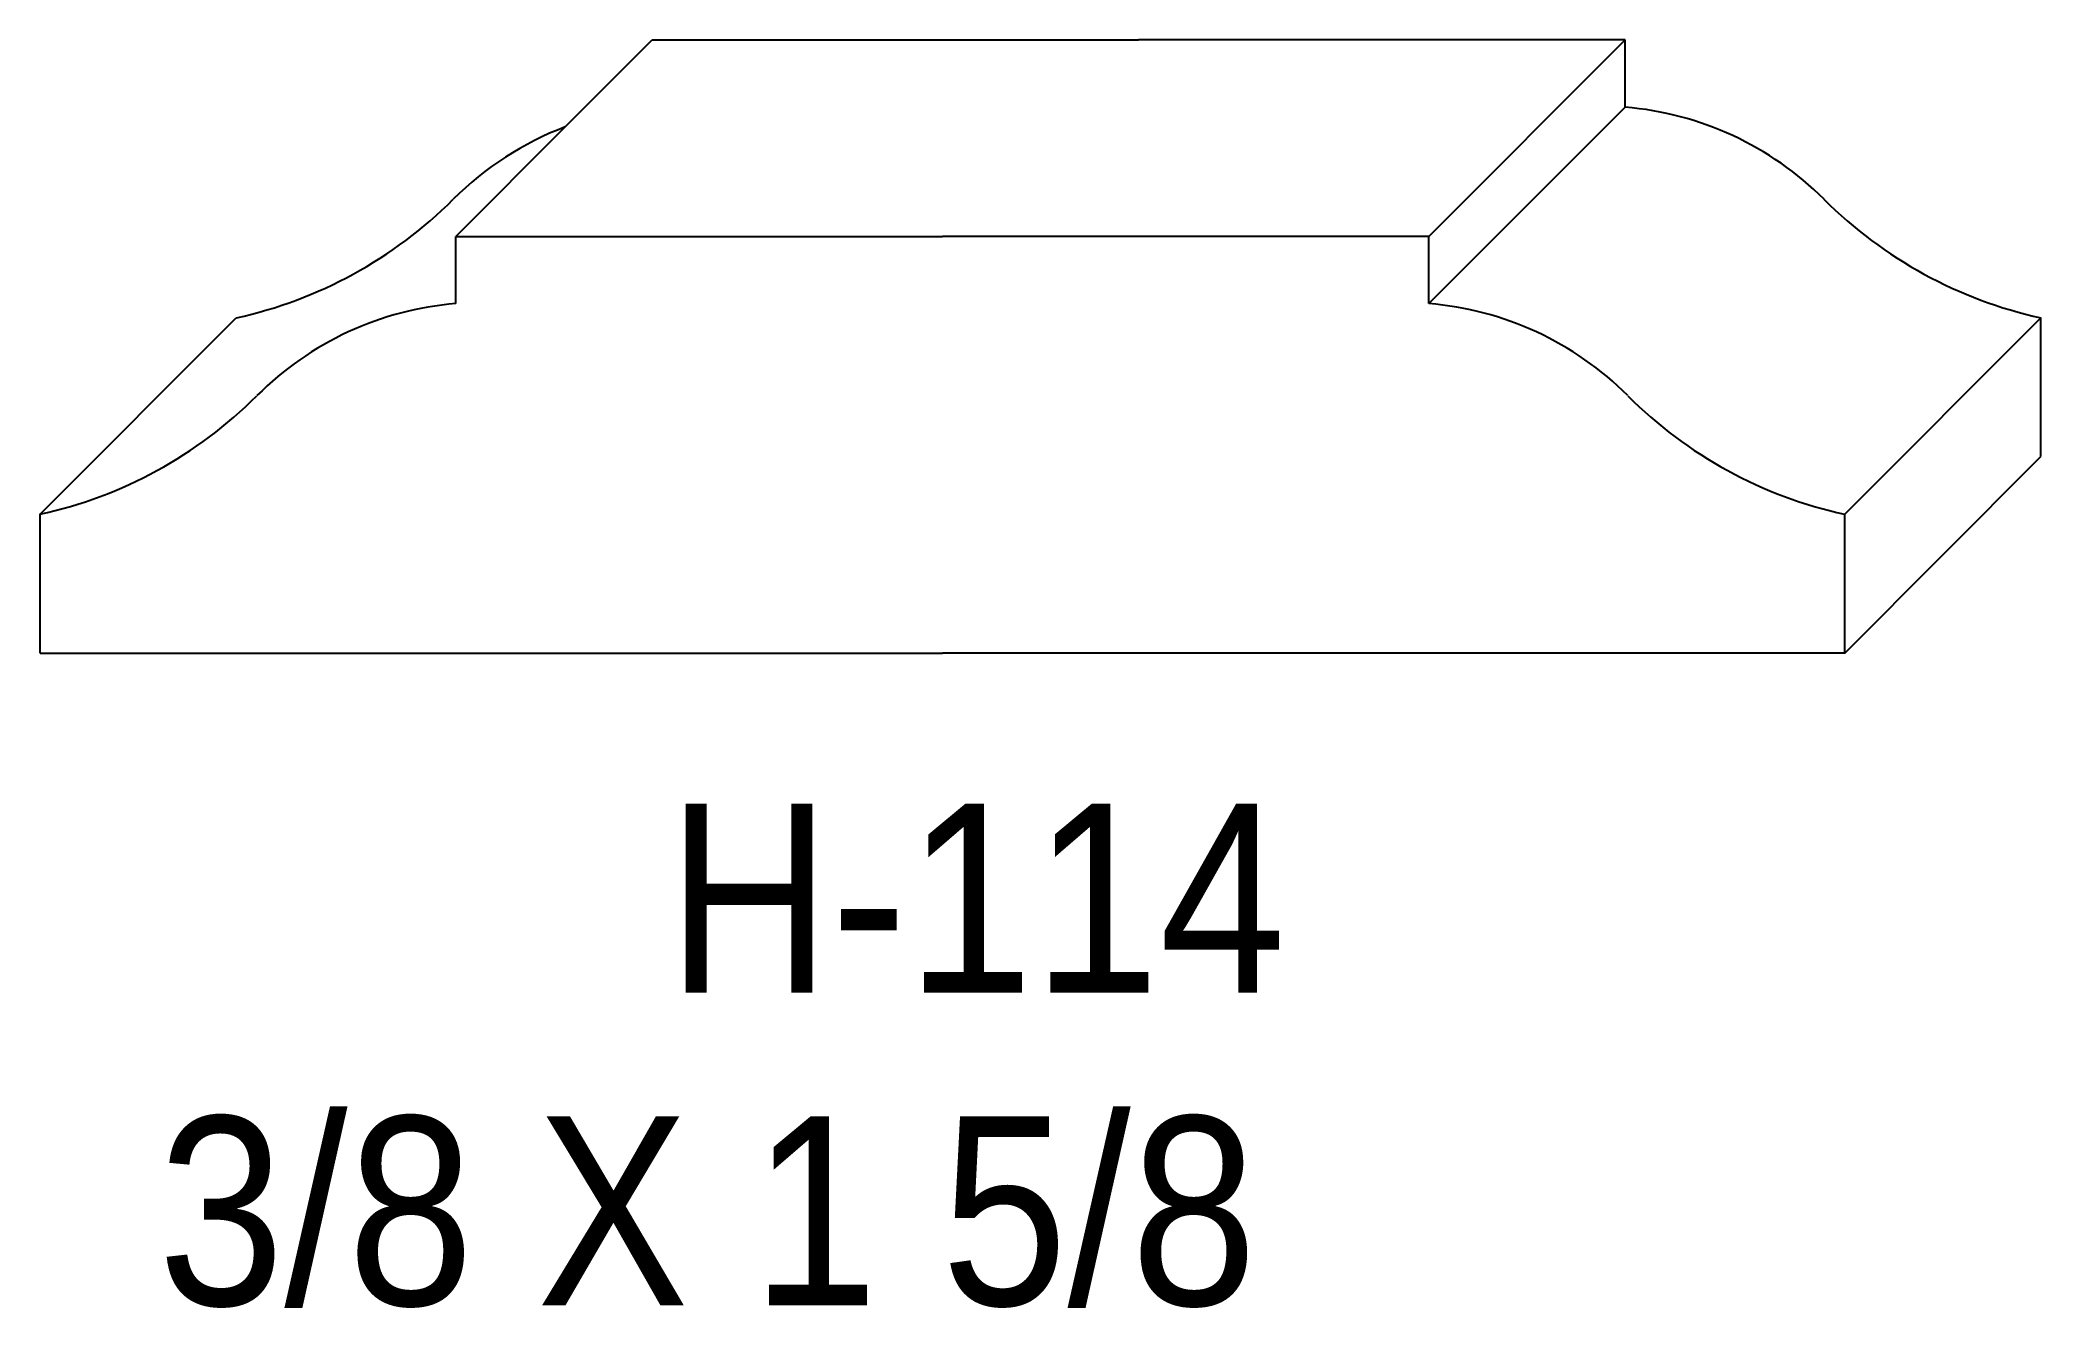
# Model space of a CAD drawing. Extents: x 79.76 to 81.56, y 151.45 to 152.59.
import ezdxf

# ---------------------------------------------------------------- set-up
doc = ezdxf.new("R2010")
doc.units = 0
doc.header["$LTSCALE"] = 5
doc.layers.add('PROFILE', color=7, linetype='CONTINUOUS')
doc.styles.add('TXT', font='TXT', dxfattribs={"height": 3.5})

msp = doc.modelspace()

# ---------------------------------------------------------------- linework, layer by layer
at = {"layer": 'PROFILE', "color": 1, "linetype": 'CONTINUOUS'}
for p, q in [((80.2362, 152.5126), (80.3145, 152.5909)), ((80.3145, 152.5909), (80.7525, 152.5909)), ((81.1905, 152.5909), (80.7525, 152.5909)), ((81.0138, 152.4141), (81.1905, 152.5909)), ((81.1905, 152.5304), (81.1905, 152.5909)), ((81.0138, 152.3537), (81.1905, 152.5304)), ((80.2362, 152.5126), (80.1377, 152.4141)), ((80.1377, 152.4141), (80.5758, 152.4141)), ((80.1377, 152.3537), (80.1377, 152.4141)), ((81.0138, 152.4141), (80.5758, 152.4141)), ((81.0138, 152.3537), (81.0138, 152.4141)), ((79.7635, 152.1641), (79.9402, 152.3409)), ((81.3881, 152.1641), (81.5648, 152.3409)), ((81.5648, 152.216), (81.5648, 152.3409)), ((81.3881, 152.0392), (81.5648, 152.216)), ((79.7635, 152.0392), (79.7635, 152.1641)), ((81.3881, 152.0392), (81.3881, 152.1641)), ((79.7635, 152.0392), (80.5758, 152.0392)), ((81.3881, 152.0392), (80.5758, 152.0392))]:
    msp.add_line(p, q, dxfattribs=at)
for centre, major_axis, start_param, end_param in [((81.1667, 152.2442), (0, 0.2872), -0.784116, -0.083109), ((80.3383, 152.2442), (0, 0.2872), 0.363356, 0.784116), ((79.8554, 152.7284), (0, 0.3967), -2.926061, -2.357477), ((81.6496, 152.7284), (0.3967, 0), -2.354912, -1.786328), ((80.1616, 152.0675), (0, 0.2872), 0.083109, 0.784116), ((80.99, 152.0675), (0, 0.2872), -0.784116, -0.083109), ((79.6786, 152.5516), (0.3967, 0), -1.355265, -0.78668), ((81.4729, 152.5516), (0, 0.3967), -3.925709, -3.357124)]:
    msp.add_ellipse(centre, major_axis=major_axis, ratio=1, start_param=start_param, end_param=end_param, dxfattribs=at)

# ---------------------------------------------------------------- texts
at = {"layer": 'PROFILE', "color": 1, "linetype": 'CONTINUOUS', "style": 'TXT', "width": 0.9}
for s, height, p in [('H-114', 0.16996, (80.3278, 151.7337)), ('3/8 X 1 5/8', 0.169956, (79.8697, 151.4522))]:
    msp.add_text(s, height=height, dxfattribs=at).set_placement(p)

doc.saveas('drawing.dxf')
